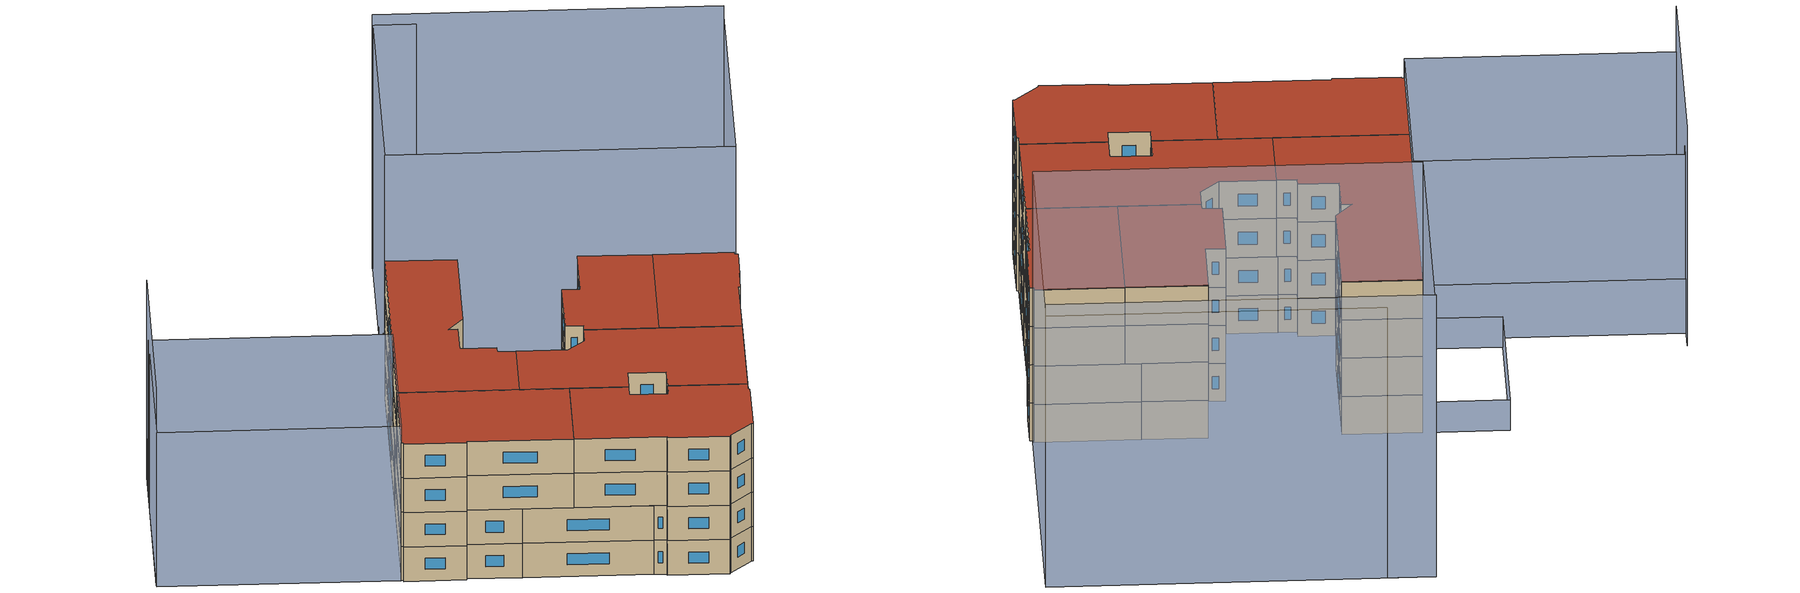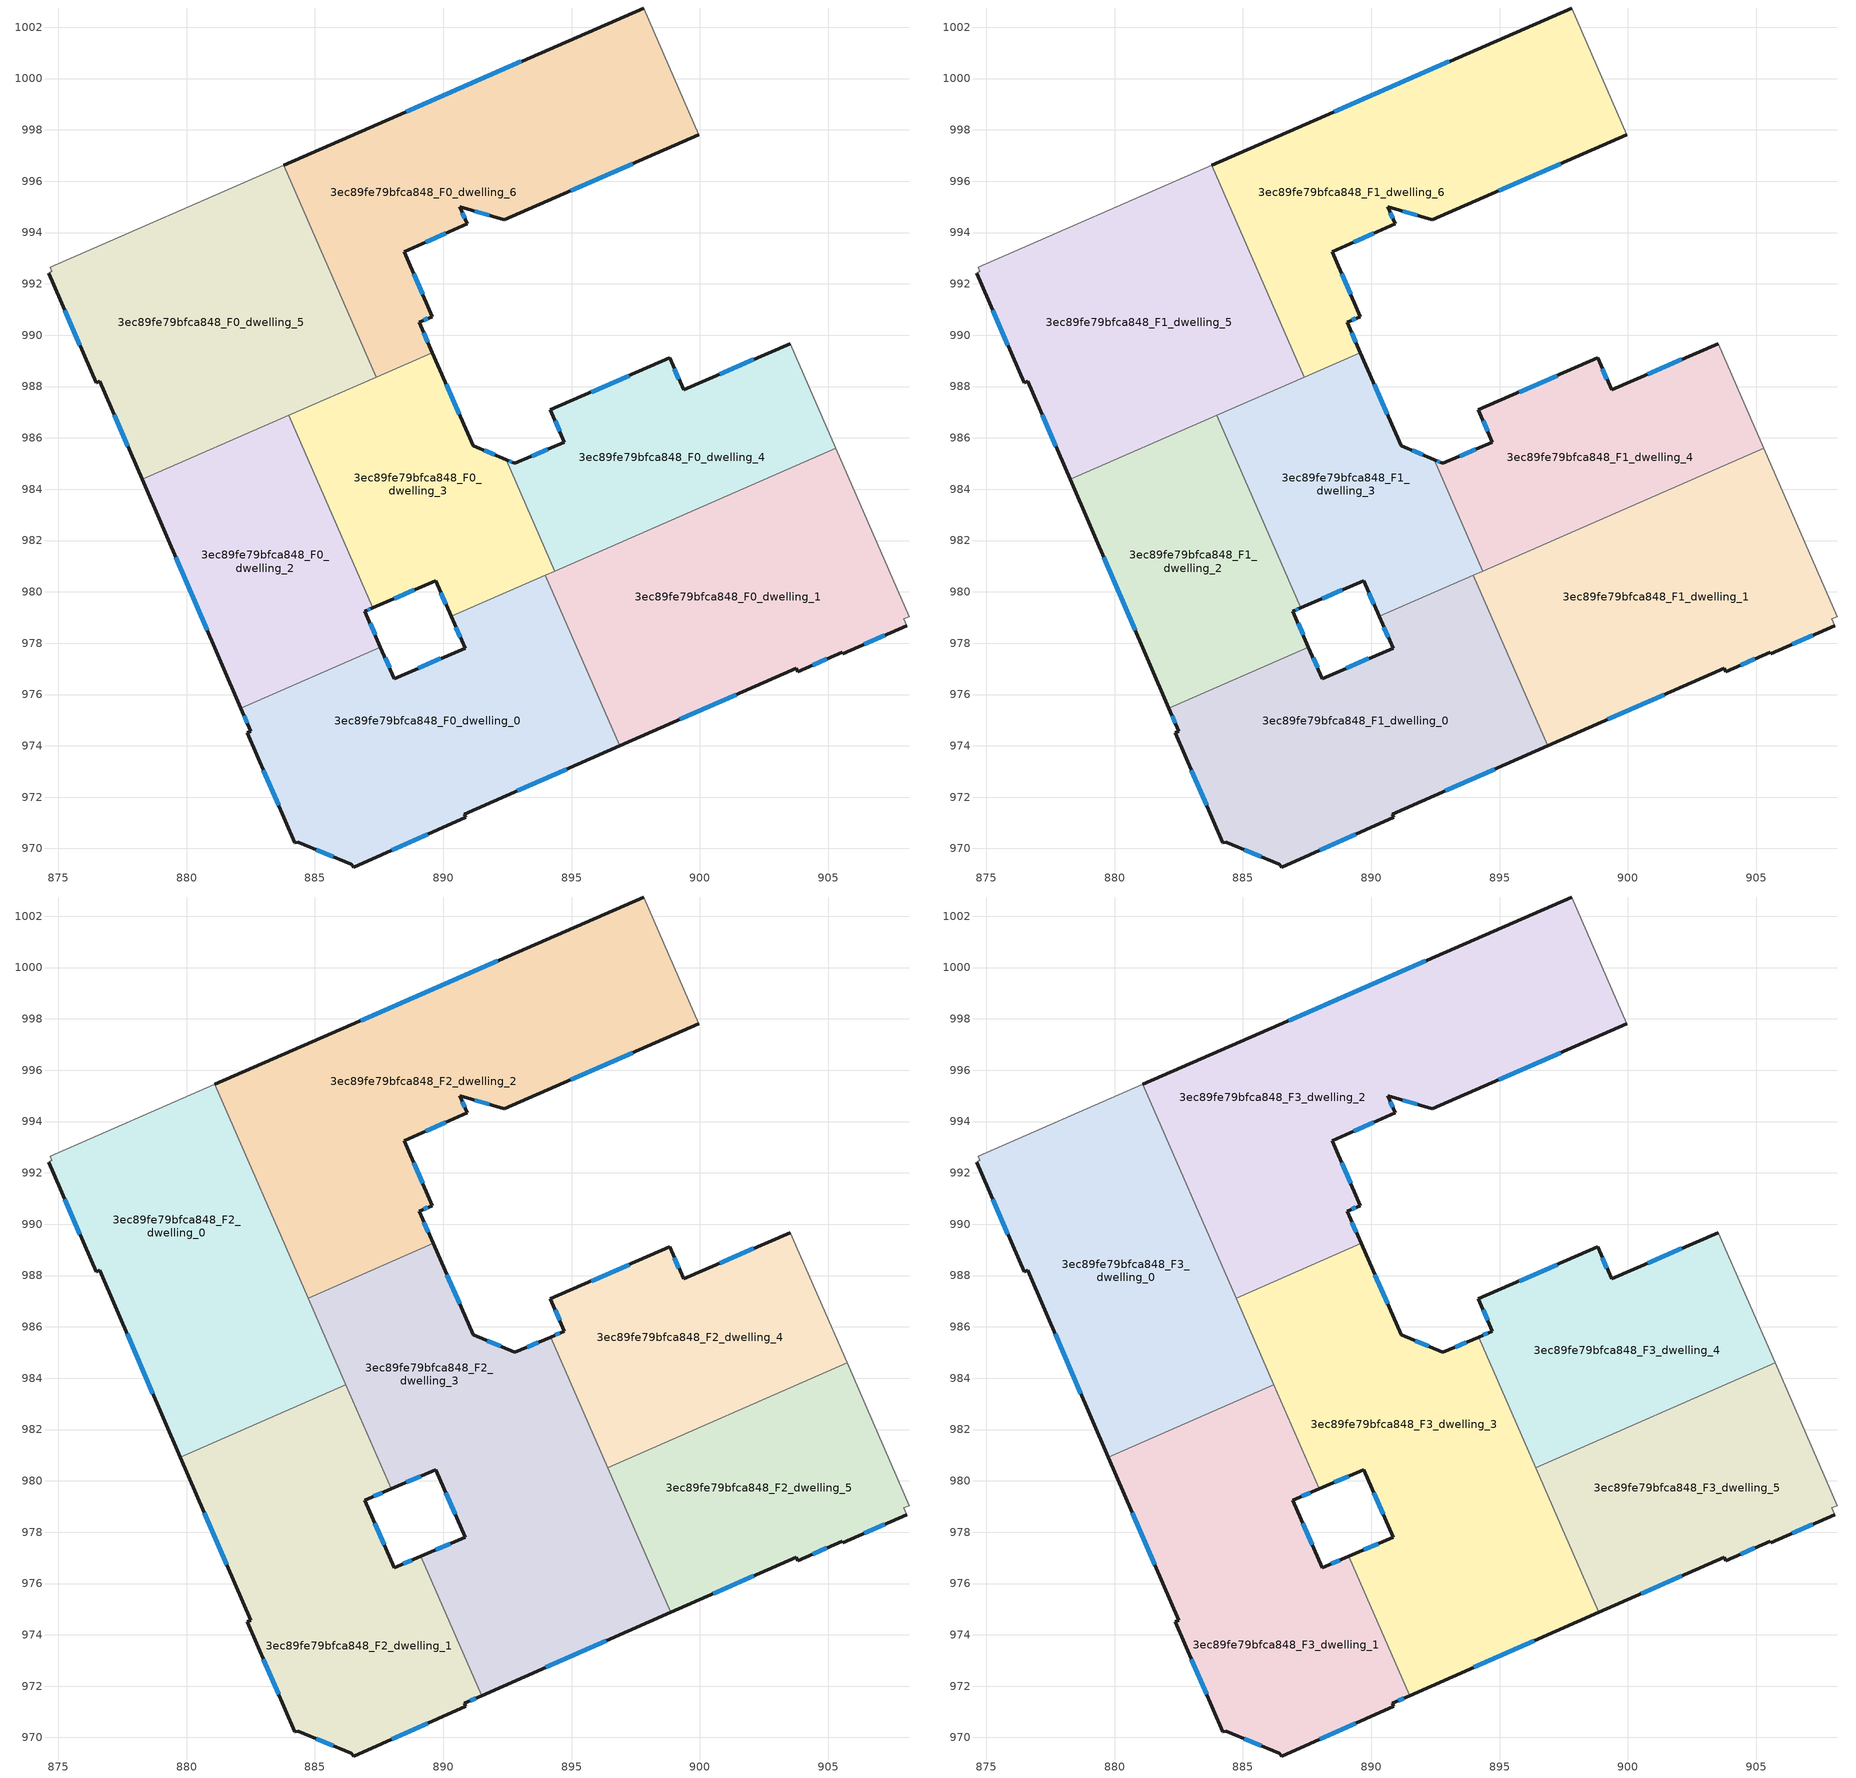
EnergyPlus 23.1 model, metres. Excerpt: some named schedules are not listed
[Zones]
3ec89fe79bfca848_F0_dwelling_0
 floor ground (EU_floor_Construction): 893.97,980.65 896.88,974 890.82,971.34 890.88,971.21 886.51,969.28 886.42,969.39 884.35,970.25 884.22,970.22 882.36,974.52 882.51,974.57 882.12,975.47 887.55,977.85 888.09,976.61 890.85,977.81 890.31,979.05 z0
 wall outside (EU_wall_Construction): 882.12,975.47 882.51,974.57 882.36,974.52 884.22,970.22 884.35,970.25 886.42,969.39 886.51,969.28 890.88,971.21 890.82,971.34 896.88,974 / 890.31,979.05 890.85,977.81 888.09,976.61 887.55,977.85 z0:3
 wall to 3ec89fe79bfca848_F0_dwelling_2 (EU_wall_Construction): 887.55,977.85 882.12,975.47 z0:3
 wall to 3ec89fe79bfca848_F0_dwelling_1 (EU_wall_Construction): 896.88,974 893.97,980.65 z0:3
 wall to 3ec89fe79bfca848_F0_dwelling_3 (EU_wall_Construction): 893.97,980.65 890.31,979.05 z0:3
 window (EU_Window_Construction): 885.06,969.96 885.72,969.68 / 882.99,973.05 883.58,971.68 / 882.25,975.17 882.37,974.88 / 887.91,977.03 887.74,977.43 / 889.91,977.4 889.03,977.02 / 890.49,978.63 890.67,978.23 / 892.88,972.25 894.82,973.1 / 887.99,969.94 889.39,970.55 z1.02:1.98
3ec89fe79bfca848_F0_dwelling_1
 floor ground (EU_floor_Construction): 905.3,985.59 908.17,979.03 907.95,978.95 908.06,978.68 905.56,977.59 905.54,977.65 903.8,976.89 903.75,977.03 896.88,974 893.97,980.65 z0
 wall outside (EU_wall_Construction): 896.88,974 903.75,977.03 903.8,976.89 905.54,977.65 905.56,977.59 908.06,978.68 z0:3
 wall adiabatic (EU_wall_Construction): 908.06,978.68 907.95,978.95 908.17,979.03 905.3,985.59 z0:3
 wall to 3ec89fe79bfca848_F0_dwelling_4 (EU_wall_Construction): 905.3,985.59 894.34,980.81 z0:3
 wall to 3ec89fe79bfca848_F0_dwelling_3 (EU_wall_Construction): 894.34,980.81 893.97,980.65 z0:3
 window (EU_Window_Construction): 904.39,977.14 904.95,977.39 / 899.21,975.03 901.41,976 / 906.41,977.96 907.21,978.31 z1.02:1.98
3ec89fe79bfca848_F0_dwelling_2
 floor ground (EU_floor_Construction): 883.98,986.88 887.26,979.38 886.94,979.24 887.55,977.85 882.12,975.47 878.26,984.38 z0
 wall outside (EU_wall_Construction): 878.26,984.38 882.12,975.47 / 887.55,977.85 886.94,979.24 887.26,979.38 z0:3
 wall to 3ec89fe79bfca848_F0_dwelling_3 (EU_wall_Construction): 887.26,979.38 883.98,986.88 z0:3
 wall to 3ec89fe79bfca848_F0_dwelling_5 (EU_wall_Construction): 883.98,986.88 878.26,984.38 z0:3
 window (EU_Window_Construction): 879.57,981.35 880.81,978.5 / 887.05,979.29 887.15,979.33 / 887.35,978.32 887.15,978.77 z1.02:1.98
3ec89fe79bfca848_F0_dwelling_3
 floor ground (EU_floor_Construction): 892.45,985.15 894.34,980.81 890.31,979.05 889.7,980.44 887.26,979.38 883.98,986.88 889.58,989.32 891.16,985.7 z0
 wall outside (EU_wall_Construction): 887.26,979.38 889.7,980.44 890.31,979.05 / 892.45,985.15 891.16,985.7 889.58,989.32 z0:3
 wall to 3ec89fe79bfca848_F0_dwelling_4 (EU_wall_Construction): 894.34,980.81 892.45,985.15 z0:3
 wall to 3ec89fe79bfca848_F0_dwelling_6 (EU_wall_Construction): 889.58,989.32 887.4,988.37 z0:3
 wall to 3ec89fe79bfca848_F0_dwelling_5 (EU_wall_Construction): 887.4,988.37 883.99,986.88 z0:3
 window (EU_Window_Construction): 889.91,979.97 890.1,979.52 / 888.09,979.74 888.87,980.08 / 890.62,986.93 890.12,988.09 / 892.01,985.34 891.6,985.51 z1.02:1.98
3ec89fe79bfca848_F0_dwelling_4
 floor ground (EU_floor_Construction): 903.52,989.67 905.3,985.59 894.34,980.81 892.45,985.15 892.79,985 894.72,985.84 894.18,987.09 898.82,989.12 899.36,987.87 z0
 wall outside (EU_wall_Construction): 903.52,989.67 899.36,987.87 898.82,989.12 894.18,987.09 894.72,985.84 892.79,985 892.45,985.15 z0:3
 wall adiabatic (EU_wall_Construction): 905.3,985.59 903.52,989.67 z0:3
 window (EU_Window_Construction): 897.24,988.43 895.76,987.78 / 899.18,988.29 899.01,988.69 / 902.11,989.06 900.78,988.48 / 892.68,985.05 892.56,985.1 / 894.06,985.55 893.45,985.29 / 894.36,986.66 894.54,986.26 z1.02:1.98
3ec89fe79bfca848_F0_dwelling_5
 floor ground (EU_floor_Construction): 883.8,996.62 887.4,988.37 878.26,984.38 876.61,988.2 876.47,988.14 874.62,992.42 874.75,992.5 874.68,992.64 z0
 wall outside (EU_wall_Construction): 874.62,992.42 876.47,988.14 876.61,988.2 878.26,984.38 z0:3
 wall adiabatic (EU_wall_Construction): 883.8,996.62 874.68,992.64 874.75,992.5 874.62,992.42 z0:3
 wall to 3ec89fe79bfca848_F0_dwelling_6 (EU_wall_Construction): 887.4,988.37 883.8,996.62 z0:3
 window (EU_Window_Construction): 875.25,990.96 875.84,989.6 / 877.17,986.9 877.7,985.68 z1.02:1.98
3ec89fe79bfca848_F0_dwelling_6
 floor ground (EU_floor_Construction): 897.81,1002.75 899.96,997.82 892.38,994.5 890.64,995 890.93,994.34 888.47,993.25 889.57,990.73 889.06,990.51 889.58,989.32 887.4,988.37 883.8,996.62 z0
 wall outside (EU_wall_Construction): 889.58,989.32 889.06,990.51 889.57,990.73 888.47,993.25 890.93,994.34 890.64,995 892.38,994.5 899.96,997.82 / 897.81,1002.75 883.8,996.62 z0:3
 wall adiabatic (EU_wall_Construction): 899.96,997.82 897.81,1002.75 z0:3
 window (EU_Window_Construction): 894.96,995.62 897.38,996.69 / 891.23,994.83 891.79,994.67 / 890.83,994.56 890.74,994.78 / 889.31,993.62 890.1,993.97 / 889.2,991.59 888.85,992.39 / 889.23,990.58 889.4,990.65 / 889.4,989.72 889.24,990.1 / 893.04,1000.66 888.56,998.71 z1.02:1.98
3ec89fe79bfca848_F1_dwelling_0
 floor to 3ec89fe79bfca848_F0_dwelling_0 (EU_floor_Construction): 893.97,980.65 896.88,974 890.82,971.34 890.88,971.21 886.51,969.28 886.42,969.39 884.35,970.25 884.22,970.22 882.36,974.52 882.51,974.57 882.12,975.47 887.55,977.85 888.09,976.61 890.85,977.81 890.31,979.05 z3
 wall outside (EU_wall_Construction): 882.12,975.47 882.51,974.57 882.36,974.52 884.22,970.22 884.35,970.25 886.42,969.39 886.51,969.28 890.88,971.21 890.82,971.34 896.88,974 / 890.31,979.05 890.85,977.81 888.09,976.61 887.55,977.85 z3:6
 wall to 3ec89fe79bfca848_F1_dwelling_2 (EU_wall_Construction): 887.55,977.85 882.12,975.47 z3:6
 wall to 3ec89fe79bfca848_F1_dwelling_1 (EU_wall_Construction): 896.88,974 893.97,980.65 z3:6
 wall to 3ec89fe79bfca848_F1_dwelling_3 (EU_wall_Construction): 893.97,980.65 890.31,979.05 z3:6
 window (EU_Window_Construction): 885.06,969.96 885.72,969.68 / 882.99,973.05 883.58,971.68 / 882.25,975.17 882.37,974.88 / 887.91,977.03 887.74,977.43 / 889.91,977.4 889.03,977.02 / 890.49,978.63 890.67,978.23 / 892.88,972.25 894.82,973.1 / 887.99,969.94 889.39,970.55 z4.02:4.98
3ec89fe79bfca848_F1_dwelling_1
 floor to 3ec89fe79bfca848_F0_dwelling_1 (EU_floor_Construction): 905.3,985.59 908.17,979.03 907.95,978.95 908.06,978.68 905.56,977.59 905.54,977.65 903.8,976.89 903.75,977.03 896.88,974 893.97,980.65 z3
 wall outside (EU_wall_Construction): 896.88,974 903.75,977.03 903.8,976.89 905.54,977.65 905.56,977.59 908.06,978.68 z3:6
 wall adiabatic (EU_wall_Construction): 908.06,978.68 907.95,978.95 908.17,979.03 905.3,985.59 z3:6
 wall to 3ec89fe79bfca848_F1_dwelling_4 (EU_wall_Construction): 905.3,985.59 894.34,980.81 z3:6
 wall to 3ec89fe79bfca848_F1_dwelling_3 (EU_wall_Construction): 894.34,980.81 893.97,980.65 z3:6
 window (EU_Window_Construction): 904.39,977.14 904.95,977.39 / 899.21,975.03 901.41,976 / 906.41,977.96 907.21,978.31 z4.02:4.98
3ec89fe79bfca848_F1_dwelling_2
 floor to 3ec89fe79bfca848_F0_dwelling_2 (EU_floor_Construction): 883.98,986.88 887.26,979.38 886.94,979.24 887.55,977.85 882.12,975.47 878.26,984.38 z3
 wall outside (EU_wall_Construction): 878.26,984.38 882.12,975.47 / 887.55,977.85 886.94,979.24 887.26,979.38 z3:6
 wall to 3ec89fe79bfca848_F1_dwelling_3 (EU_wall_Construction): 887.26,979.38 883.98,986.88 z3:6
 wall to 3ec89fe79bfca848_F1_dwelling_5 (EU_wall_Construction): 883.98,986.88 878.26,984.38 z3:6
 window (EU_Window_Construction): 879.57,981.35 880.81,978.5 / 887.05,979.29 887.15,979.33 / 887.35,978.32 887.15,978.77 z4.02:4.98
3ec89fe79bfca848_F1_dwelling_3
 floor to 3ec89fe79bfca848_F0_dwelling_3 (EU_floor_Construction): 892.45,985.15 894.34,980.81 890.31,979.05 889.7,980.44 887.26,979.38 883.98,986.88 889.58,989.32 891.16,985.7 z3
 wall outside (EU_wall_Construction): 887.26,979.38 889.7,980.44 890.31,979.05 / 892.45,985.15 891.16,985.7 889.58,989.32 z3:6
 wall to 3ec89fe79bfca848_F1_dwelling_4 (EU_wall_Construction): 894.34,980.81 892.45,985.15 z3:6
 wall to 3ec89fe79bfca848_F1_dwelling_6 (EU_wall_Construction): 889.58,989.32 887.4,988.37 z3:6
 wall to 3ec89fe79bfca848_F1_dwelling_5 (EU_wall_Construction): 887.4,988.37 883.99,986.88 z3:6
 window (EU_Window_Construction): 889.91,979.97 890.1,979.52 / 888.09,979.74 888.87,980.08 / 890.62,986.93 890.12,988.09 / 892.01,985.34 891.6,985.51 z4.02:4.98
3ec89fe79bfca848_F1_dwelling_4
 floor to 3ec89fe79bfca848_F0_dwelling_4 (EU_floor_Construction): 903.52,989.67 905.3,985.59 894.34,980.81 892.45,985.15 892.79,985 894.72,985.84 894.18,987.09 898.82,989.12 899.36,987.87 z3
 wall outside (EU_wall_Construction): 903.52,989.67 899.36,987.87 898.82,989.12 894.18,987.09 894.72,985.84 892.79,985 892.45,985.15 z3:6
 wall adiabatic (EU_wall_Construction): 905.3,985.59 903.52,989.67 z3:6
 window (EU_Window_Construction): 897.24,988.43 895.76,987.78 / 899.18,988.29 899.01,988.69 / 902.11,989.06 900.78,988.48 / 892.68,985.05 892.56,985.1 / 894.06,985.55 893.45,985.29 / 894.36,986.66 894.54,986.26 z4.02:4.98
3ec89fe79bfca848_F1_dwelling_5
 floor to 3ec89fe79bfca848_F0_dwelling_5 (EU_floor_Construction): 883.8,996.62 887.4,988.37 878.26,984.38 876.61,988.2 876.47,988.14 874.62,992.42 874.75,992.5 874.68,992.64 z3
 wall outside (EU_wall_Construction): 874.62,992.42 876.47,988.14 876.61,988.2 878.26,984.38 z3:6
 wall adiabatic (EU_wall_Construction): 883.8,996.62 874.68,992.64 874.75,992.5 874.62,992.42 z3:6
 wall to 3ec89fe79bfca848_F1_dwelling_6 (EU_wall_Construction): 887.4,988.37 883.8,996.62 z3:6
 window (EU_Window_Construction): 875.25,990.96 875.84,989.6 / 877.17,986.9 877.7,985.68 z4.02:4.98
3ec89fe79bfca848_F1_dwelling_6
 floor to 3ec89fe79bfca848_F0_dwelling_6 (EU_floor_Construction): 897.81,1002.75 899.96,997.82 892.38,994.5 890.64,995 890.93,994.34 888.47,993.25 889.57,990.73 889.06,990.51 889.58,989.32 887.4,988.37 883.8,996.62 z3
 wall outside (EU_wall_Construction): 889.58,989.32 889.06,990.51 889.57,990.73 888.47,993.25 890.93,994.34 890.64,995 892.38,994.5 899.96,997.82 / 897.81,1002.75 883.8,996.62 z3:6
 wall adiabatic (EU_wall_Construction): 899.96,997.82 897.81,1002.75 z3:6
 window (EU_Window_Construction): 894.96,995.62 897.38,996.69 / 891.23,994.83 891.79,994.67 / 890.83,994.56 890.74,994.78 / 889.31,993.62 890.1,993.97 / 889.2,991.59 888.85,992.39 / 889.23,990.58 889.4,990.65 / 889.4,989.72 889.24,990.1 / 893.04,1000.66 888.56,998.71 z4.02:4.98
3ec89fe79bfca848_F2_dwelling_0
 floor to 3ec89fe79bfca848_F1_dwelling_5 (EU_floor_Construction): 881.1,995.44 884.7,987.19 878.26,984.38 876.61,988.2 876.47,988.14 874.62,992.42 874.75,992.5 874.68,992.64 z6
 floor to 3ec89fe79bfca848_F1_dwelling_3 (EU_floor_Construction): 884.7,987.19 886.21,983.74 885.49,983.43 883.99,986.88 z6
 floor to 3ec89fe79bfca848_F1_dwelling_2 (EU_floor_Construction): 883.99,986.88 885.49,983.43 879.76,980.92 878.26,984.38 z6
 wall outside (EU_wall_Construction): 874.62,992.42 876.47,988.14 876.61,988.2 879.76,980.92 z6:9
 wall adiabatic (EU_wall_Construction): 881.1,995.45 874.68,992.64 874.75,992.5 874.62,992.42 z6:9
 wall to 3ec89fe79bfca848_F2_dwelling_1 (EU_wall_Construction): 879.76,980.92 886.21,983.74 z6:9
 wall to 3ec89fe79bfca848_F2_dwelling_2 (EU_wall_Construction): 884.73,987.12 881.1,995.45 z6:9
 wall to 3ec89fe79bfca848_F2_dwelling_3 (EU_wall_Construction): 886.21,983.74 884.73,987.12 z6:9
 window (EU_Window_Construction): 875.25,990.96 875.84,989.6 / 877.68,985.72 878.69,983.4 z7.02:7.98
3ec89fe79bfca848_F2_dwelling_1
 floor to 3ec89fe79bfca848_F1_dwelling_0 (EU_floor_Construction): 889.13,977.06 891.49,971.64 890.82,971.34 890.88,971.21 886.51,969.28 886.42,969.39 884.35,970.25 884.22,970.22 882.36,974.52 882.51,974.57 882.12,975.47 887.55,977.85 888.09,976.61 z6
 floor to 3ec89fe79bfca848_F1_dwelling_2 (EU_floor_Construction): 885.49,983.43 887.26,979.38 886.94,979.24 887.55,977.85 882.12,975.47 879.76,980.92 z6
 floor to 3ec89fe79bfca848_F1_dwelling_3 (EU_floor_Construction): 886.21,983.74 887.98,979.69 887.26,979.38 885.49,983.43 z6
 wall outside (EU_wall_Construction): 879.76,980.92 882.51,974.57 882.36,974.52 884.22,970.22 884.35,970.25 886.42,969.39 886.51,969.28 890.88,971.21 890.82,971.34 891.49,971.64 / 889.12,977.06 888.09,976.61 886.94,979.24 887.98,979.69 z6:9
 wall to 3ec89fe79bfca848_F2_dwelling_3 (EU_wall_Construction): 891.49,971.64 889.12,977.06 / 887.98,979.69 886.21,983.74 z6:9
 window (EU_Window_Construction): 882.99,973.05 883.58,971.68 / 880.69,978.76 881.57,976.73 / 887.3,979.39 887.63,979.54 / 887.7,977.51 887.33,978.35 / 888.77,976.91 888.44,976.77 / 891.05,971.44 891.27,971.54 / 887.99,969.94 889.39,970.55 / 885.06,969.96 885.72,969.68 z7.02:7.98
3ec89fe79bfca848_F2_dwelling_2
 floor to 3ec89fe79bfca848_F1_dwelling_6 (EU_floor_Construction): 897.81,1002.75 899.96,997.82 892.38,994.5 890.64,995 890.93,994.34 888.47,993.25 889.57,990.73 889.06,990.51 889.58,989.32 887.4,988.37 883.8,996.62 z6
 floor to 3ec89fe79bfca848_F1_dwelling_5 (EU_floor_Construction): 883.8,996.62 887.4,988.37 884.7,987.19 881.1,995.44 z6
 floor to 3ec89fe79bfca848_F1_dwelling_3 (EU_floor_Construction): 889.58,989.32 889.61,989.25 884.73,987.12 884.7,987.19 z6
 wall outside (EU_wall_Construction): 889.61,989.25 889.06,990.51 889.57,990.73 888.47,993.25 890.93,994.34 890.64,995 892.38,994.5 899.96,997.82 / 897.81,1002.75 881.1,995.45 z6:9
 wall adiabatic (EU_wall_Construction): 899.96,997.82 897.81,1002.75 z6:9
 wall to 3ec89fe79bfca848_F2_dwelling_3 (EU_wall_Construction): 884.73,987.12 889.61,989.25 z6:9
 window (EU_Window_Construction): 894.96,995.62 897.38,996.69 / 891.23,994.83 891.79,994.67 / 890.83,994.56 890.74,994.78 / 889.31,993.62 890.1,993.97 / 889.2,991.59 888.85,992.39 / 889.23,990.58 889.4,990.65 / 889.42,989.68 889.25,990.08 / 892.12,1000.26 886.78,997.93 z7.02:7.98
3ec89fe79bfca848_F2_dwelling_3
 floor to 3ec89fe79bfca848_F1_dwelling_3 (EU_floor_Construction): 892.45,985.15 894.34,980.81 890.31,979.05 889.7,980.44 887.98,979.69 884.73,987.12 889.61,989.25 891.16,985.7 z6
 floor to 3ec89fe79bfca848_F1_dwelling_0 (EU_floor_Construction): 893.97,980.65 896.87,974 891.49,971.64 889.13,977.06 890.85,977.81 890.31,979.05 z6
 floor to 3ec89fe79bfca848_F1_dwelling_4 (EU_floor_Construction): 894.18,985.6 895.97,981.52 894.34,980.81 892.45,985.15 892.79,985 z6
 floor to 3ec89fe79bfca848_F1_dwelling_1 (EU_floor_Construction): 895.97,981.52 898.86,974.88 896.87,974 893.97,980.65 z6
 wall outside (EU_wall_Construction): 887.98,979.69 889.7,980.44 890.85,977.81 889.12,977.06 / 894.18,985.6 892.79,985 891.16,985.7 889.61,989.25 / 891.49,971.64 898.86,974.88 z6:9
 wall to 3ec89fe79bfca848_F2_dwelling_5 (EU_wall_Construction): 898.86,974.88 896.4,980.52 z6:9
 wall to 3ec89fe79bfca848_F2_dwelling_4 (EU_wall_Construction): 896.4,980.52 894.18,985.6 z6:9
 window (EU_Window_Construction): 888.57,979.95 889.12,980.18 / 890.63,986.9 890.14,988.04 / 892.24,985.24 891.72,985.46 / 893.71,985.4 893.27,985.21 / 894,972.74 896.36,973.77 / 890.26,977.56 889.71,977.32 / 890.09,979.55 890.46,978.7 z7.02:7.98
3ec89fe79bfca848_F2_dwelling_4
 floor to 3ec89fe79bfca848_F1_dwelling_4 (EU_floor_Construction): 903.52,989.67 905.3,985.59 895.97,981.52 894.18,985.6 894.72,985.84 894.18,987.09 898.82,989.12 899.36,987.87 z6
 floor to 3ec89fe79bfca848_F1_dwelling_1 (EU_floor_Construction): 905.3,985.59 905.74,984.59 896.4,980.52 895.97,981.52 z6
 wall outside (EU_wall_Construction): 903.52,989.67 899.36,987.87 898.82,989.12 894.18,987.09 894.72,985.84 894.18,985.6 z6:9
 wall to 3ec89fe79bfca848_F2_dwelling_5 (EU_wall_Construction): 896.4,980.52 905.74,984.59 z6:9
 wall adiabatic (EU_wall_Construction): 905.74,984.59 903.52,989.67 z6:9
 window (EU_Window_Construction): 894.54,985.76 894.37,985.68 / 894.36,986.66 894.54,986.26 / 897.24,988.43 895.76,987.78 / 899.18,988.29 899.01,988.69 / 902.11,989.06 900.78,988.48 z7.02:7.98
3ec89fe79bfca848_F2_dwelling_5
 floor to 3ec89fe79bfca848_F1_dwelling_1 (EU_floor_Construction): 905.74,984.59 908.17,979.03 907.95,978.95 908.06,978.68 905.56,977.59 905.54,977.65 903.8,976.89 903.75,977.03 898.86,974.88 896.4,980.52 z6
 wall outside (EU_wall_Construction): 898.86,974.88 903.75,977.03 903.8,976.89 905.54,977.65 905.56,977.59 908.06,978.68 z6:9
 wall adiabatic (EU_wall_Construction): 908.06,978.68 907.95,978.95 908.17,979.03 905.74,984.59 z6:9
 window (EU_Window_Construction): 906.41,977.96 907.21,978.31 / 904.39,977.14 904.95,977.39 / 900.53,975.61 902.09,976.29 z7.02:7.98
3ec89fe79bfca848_F3_dwelling_0
 floor to 3ec89fe79bfca848_F2_dwelling_0 (EU_floor_Construction): 881.1,995.45 886.21,983.74 879.76,980.92 876.61,988.2 876.47,988.14 874.62,992.42 874.75,992.5 874.68,992.64 z9
 wall outside (EU_wall_Construction): 874.62,992.42 876.47,988.14 876.61,988.2 879.76,980.92 z9:12
 wall adiabatic (EU_wall_Construction): 881.1,995.45 874.68,992.64 874.75,992.5 874.62,992.42 z9:12
 wall to 3ec89fe79bfca848_F3_dwelling_1 (EU_wall_Construction): 879.76,980.92 886.21,983.74 z9:12
 wall to 3ec89fe79bfca848_F3_dwelling_2 (EU_wall_Construction): 884.73,987.12 881.1,995.45 z9:12
 wall to 3ec89fe79bfca848_F3_dwelling_3 (EU_wall_Construction): 886.21,983.74 884.73,987.12 z9:12
 window (EU_Window_Construction): 875.25,990.96 875.84,989.6 / 877.68,985.72 878.69,983.4 z10.02:10.98
 roof outside (EU_roof_Construction): 886.21,983.74 881.1,995.45 874.68,992.64 874.75,992.5 874.62,992.42 876.47,988.14 876.61,988.2 879.76,980.92 z12
3ec89fe79bfca848_F3_dwelling_1
 floor to 3ec89fe79bfca848_F2_dwelling_1 (EU_floor_Construction): 886.21,983.74 887.98,979.69 886.94,979.24 888.09,976.61 889.12,977.06 891.49,971.64 890.82,971.34 890.88,971.21 886.51,969.28 886.42,969.39 884.35,970.25 884.22,970.22 882.36,974.52 882.51,974.57 879.76,980.92 z9
 wall outside (EU_wall_Construction): 879.76,980.92 882.51,974.57 882.36,974.52 884.22,970.22 884.35,970.25 886.42,969.39 886.51,969.28 890.88,971.21 890.82,971.34 891.49,971.64 / 889.12,977.06 888.09,976.61 886.94,979.24 887.98,979.69 z9:12
 wall to 3ec89fe79bfca848_F3_dwelling_3 (EU_wall_Construction): 891.49,971.64 889.12,977.06 / 887.98,979.69 886.21,983.74 z9:12
 window (EU_Window_Construction): 882.99,973.05 883.58,971.68 / 880.69,978.76 881.57,976.73 / 887.3,979.39 887.63,979.54 / 887.7,977.51 887.33,978.35 / 888.77,976.91 888.44,976.77 / 891.05,971.44 891.27,971.54 / 887.99,969.94 889.39,970.55 / 885.06,969.96 885.72,969.68 z10.02:10.98
 roof outside (EU_roof_Construction): 890.88,971.21 890.82,971.34 891.49,971.64 889.12,977.06 888.09,976.61 886.94,979.24 887.98,979.69 886.21,983.74 879.76,980.92 882.51,974.57 882.36,974.52 884.22,970.22 884.35,970.25 886.42,969.39 886.51,969.28 z12
3ec89fe79bfca848_F3_dwelling_2
 floor to 3ec89fe79bfca848_F2_dwelling_2 (EU_floor_Construction): 897.81,1002.75 899.96,997.82 892.38,994.5 890.64,995 890.93,994.34 888.47,993.25 889.57,990.73 889.06,990.51 889.61,989.25 884.73,987.12 881.1,995.45 z9
 wall outside (EU_wall_Construction): 889.61,989.25 889.06,990.51 889.57,990.73 888.47,993.25 890.93,994.34 890.64,995 892.38,994.5 899.96,997.82 / 897.81,1002.75 881.1,995.45 z9:12
 wall adiabatic (EU_wall_Construction): 899.96,997.82 897.81,1002.75 z9:12
 wall to 3ec89fe79bfca848_F3_dwelling_3 (EU_wall_Construction): 884.73,987.12 889.61,989.25 z9:12
 window (EU_Window_Construction): 894.96,995.62 897.38,996.69 / 891.23,994.83 891.79,994.67 / 890.83,994.56 890.74,994.78 / 889.31,993.62 890.1,993.97 / 889.2,991.59 888.85,992.39 / 889.23,990.58 889.4,990.65 / 889.42,989.68 889.25,990.08 / 892.12,1000.26 886.78,997.93 z10.02:10.98
 roof outside (EU_roof_Construction): 889.61,989.25 889.06,990.51 889.57,990.73 888.47,993.25 890.93,994.34 890.64,995 892.38,994.5 899.96,997.82 897.81,1002.75 881.1,995.45 884.73,987.12 z12
3ec89fe79bfca848_F3_dwelling_3
 floor to 3ec89fe79bfca848_F2_dwelling_3 (EU_floor_Construction): 894.18,985.6 898.86,974.88 891.49,971.64 889.12,977.06 890.85,977.81 889.7,980.44 887.98,979.69 884.73,987.12 889.61,989.25 891.16,985.7 892.79,985 z9
 wall outside (EU_wall_Construction): 887.98,979.69 889.7,980.44 890.85,977.81 889.12,977.06 / 894.18,985.6 892.79,985 891.16,985.7 889.61,989.25 / 891.49,971.64 898.86,974.88 z9:12
 wall to 3ec89fe79bfca848_F3_dwelling_5 (EU_wall_Construction): 898.86,974.88 896.4,980.52 z9:12
 wall to 3ec89fe79bfca848_F3_dwelling_4 (EU_wall_Construction): 896.4,980.52 894.18,985.6 z9:12
 window (EU_Window_Construction): 888.57,979.95 889.12,980.18 / 890.63,986.9 890.14,988.04 / 892.24,985.24 891.72,985.46 / 893.71,985.4 893.27,985.21 / 894,972.74 896.36,973.77 / 890.26,977.56 889.71,977.32 / 890.09,979.55 890.46,978.7 z10.02:10.98
 roof outside (EU_roof_Construction): 898.86,974.88 894.18,985.6 892.79,985 891.16,985.7 889.61,989.25 884.73,987.12 887.98,979.69 889.7,980.44 890.85,977.81 889.12,977.06 891.49,971.64 z12
3ec89fe79bfca848_F3_dwelling_4
 floor to 3ec89fe79bfca848_F2_dwelling_4 (EU_floor_Construction): 903.52,989.67 905.74,984.59 896.4,980.52 894.18,985.6 894.72,985.84 894.18,987.09 898.82,989.12 899.36,987.87 z9
 wall outside (EU_wall_Construction): 903.52,989.67 899.36,987.87 898.82,989.12 894.18,987.09 894.72,985.84 894.18,985.6 z9:12
 wall to 3ec89fe79bfca848_F3_dwelling_5 (EU_wall_Construction): 896.4,980.52 905.74,984.59 z9:12
 wall adiabatic (EU_wall_Construction): 905.74,984.59 903.52,989.67 z9:12
 window (EU_Window_Construction): 894.54,985.76 894.37,985.68 / 894.36,986.66 894.54,986.26 / 897.24,988.43 895.76,987.78 / 899.18,988.29 899.01,988.69 / 902.11,989.06 900.78,988.48 z10.02:10.98
 roof outside (EU_roof_Construction): 905.74,984.59 903.52,989.67 899.36,987.87 898.82,989.12 894.18,987.09 894.72,985.84 894.18,985.6 896.4,980.52 z12
3ec89fe79bfca848_F3_dwelling_5
 floor to 3ec89fe79bfca848_F2_dwelling_5 (EU_floor_Construction): 905.74,984.59 908.17,979.03 907.95,978.95 908.06,978.68 905.56,977.59 905.54,977.65 903.8,976.89 903.75,977.03 898.86,974.88 896.4,980.52 z9
 wall outside (EU_wall_Construction): 898.86,974.88 903.75,977.03 903.8,976.89 905.54,977.65 905.56,977.59 908.06,978.68 z9:12
 wall adiabatic (EU_wall_Construction): 908.06,978.68 907.95,978.95 908.17,979.03 905.74,984.59 z9:12
 window (EU_Window_Construction): 906.41,977.96 907.21,978.31 / 904.39,977.14 904.95,977.39 / 900.53,975.61 902.09,976.29 z10.02:10.98
 roof outside (EU_roof_Construction): 905.56,977.59 908.06,978.68 907.95,978.95 908.17,979.03 905.74,984.59 896.4,980.52 898.86,974.88 903.75,977.03 903.8,976.89 905.54,977.65 z12
shading: 908.21,978.94 897.8,1002.75 / 897.8,1002.75 914.33,1009.97 / 914.33,1009.97 924.73,986.16 / 924.73,986.16 908.21,978.94 z0:21.3; 924.71,986.15 914.32,1009.99 z0:22.2; 867.41,1009.23 879.13,1014.34 / 879.13,1014.34 886.37,997.74 / 886.37,997.74 874.65,992.62 / 874.65,992.62 867.41,1009.23 z0:13.5; 888.28,998.58 885.94,1003.93 / 885.94,1003.93 895.47,1008.09 / 895.47,1008.09 897.81,1002.75 / 897.81,1002.75 888.28,998.58 z0:2.4; 906.08,1006.36 887.22,998.14 / 887.22,998.14 879.99,1014.71 z0:4.3; 881.4,1015.33 867.54,1009.28 z0:17.2
[Building]
EU S2 Campaign: North Axis=0; Terrain=City; Solar Distribution=FullExterior
[Site:Location]
Vienna: Latitude=48; Longitude=16.5; Time Zone=1; Elevation=183
[SizingPeriod:WeatherFileDays]
AnnualSizingPeriod: Begin Month=1; Begin Day of Month=1; End Month=12; End Day of Month=31; Day of Week for Start Day=Monday; Use Weather File Daylight Saving Period=No; Use Weather File Rain and Snow Indicators=No
[MATERIAL]
EU_InternalMass_Material: Roughness=MediumRough; Thickness=0.1; Conductivity=1; Density=1800; Specific Heat=900; Thermal Absorptance=0.9; Solar Absorptance=0.7; Visible Absorptance=0.7
[MATERIAL:NOMASS] Roughness=MediumRough; Thermal Absorptance=0.9; Solar Absorptance=0.7; Visible Absorptance=0.7
Name | Thermal Resistance
EU_wall_NoMass | 0.942466
EU_roof_NoMass | 0.551687
EU_floor_NoMass | 0.66527
[WINDOWMATERIAL:SIMPLEGLAZINGSYSTEM]
EU_Window_SimpleGlazing: UFactor=2.03367; Solar Heat Gain Coefficient=0.65; Visible Transmittance=0.65
[CONSTRUCTION]
EU_wall_Construction: EU_wall_NoMass
EU_roof_Construction: EU_roof_NoMass
EU_floor_Construction: EU_floor_NoMass
EU_Window_Construction: EU_Window_SimpleGlazing
EU_InternalMass_Construction: EU_InternalMass_Material
[ZONE] Type=1; Multiplier=1; Ceiling Height=autocalculate; Floor Area=autocalculate; Part of Total Floor Area=Yes
Name | Volume
3ec89fe79bfca848_F0_dwelling_0; 3ec89fe79bfca848_F1_dwelling_0; 3ec89fe79bfca848_F2_dwelling_1; 3ec89fe79bfca848_F3_dwelling_1 | 270.957
3ec89fe79bfca848_F2_dwelling_0; 3ec89fe79bfca848_F3_dwelling_0 | 270.955
3ec89fe79bfca848_F0_dwelling_1; 3ec89fe79bfca848_F1_dwelling_1 | 270.966
3ec89fe79bfca848_F0_dwelling_2; 3ec89fe79bfca848_F1_dwelling_2 | 180.656
3ec89fe79bfca848_F2_dwelling_2; 3ec89fe79bfca848_F3_dwelling_2 | 351.681
3ec89fe79bfca848_F0_dwelling_3; 3ec89fe79bfca848_F1_dwelling_3 | 180.653
3ec89fe79bfca848_F2_dwelling_3; 3ec89fe79bfca848_F3_dwelling_3 | 351.689
3ec89fe79bfca848_F0_dwelling_4; 3ec89fe79bfca848_F1_dwelling_4 | 180.657
3ec89fe79bfca848_F2_dwelling_4; 3ec89fe79bfca848_F3_dwelling_4 | 190.246
3ec89fe79bfca848_F0_dwelling_5; 3ec89fe79bfca848_F1_dwelling_5 | 270.948
3ec89fe79bfca848_F2_dwelling_5; 3ec89fe79bfca848_F3_dwelling_5 | 190.253
3ec89fe79bfca848_F0_dwelling_6; 3ec89fe79bfca848_F1_dwelling_6 | 270.967
[INTERNALMASS] Construction=EU_InternalMass_Construction
Name | Zone or ZoneList | Surface Area
3ec89fe79bfca848_F0_dwelling_0_EU_InternalMass | 3ec89fe79bfca848_F0_dwelling_0 | 90.3191
3ec89fe79bfca848_F0_dwelling_1_EU_InternalMass | 3ec89fe79bfca848_F0_dwelling_1 | 90.322
3ec89fe79bfca848_F0_dwelling_2_EU_InternalMass | 3ec89fe79bfca848_F0_dwelling_2 | 60.219
3ec89fe79bfca848_F0_dwelling_3_EU_InternalMass | 3ec89fe79bfca848_F0_dwelling_3 | 60.2178
3ec89fe79bfca848_F0_dwelling_4_EU_InternalMass | 3ec89fe79bfca848_F0_dwelling_4 | 60.2189
3ec89fe79bfca848_F0_dwelling_5_EU_InternalMass | 3ec89fe79bfca848_F0_dwelling_5 | 90.3163
3ec89fe79bfca848_F0_dwelling_6_EU_InternalMass | 3ec89fe79bfca848_F0_dwelling_6 | 90.3221
3ec89fe79bfca848_F1_dwelling_0_EU_InternalMass | 3ec89fe79bfca848_F1_dwelling_0 | 90.3191
3ec89fe79bfca848_F1_dwelling_1_EU_InternalMass | 3ec89fe79bfca848_F1_dwelling_1 | 90.322
3ec89fe79bfca848_F1_dwelling_2_EU_InternalMass | 3ec89fe79bfca848_F1_dwelling_2 | 60.219
3ec89fe79bfca848_F1_dwelling_3_EU_InternalMass | 3ec89fe79bfca848_F1_dwelling_3 | 60.2178
3ec89fe79bfca848_F1_dwelling_4_EU_InternalMass | 3ec89fe79bfca848_F1_dwelling_4 | 60.2189
3ec89fe79bfca848_F1_dwelling_5_EU_InternalMass | 3ec89fe79bfca848_F1_dwelling_5 | 90.3163
3ec89fe79bfca848_F1_dwelling_6_EU_InternalMass | 3ec89fe79bfca848_F1_dwelling_6 | 90.3221
3ec89fe79bfca848_F2_dwelling_0_EU_InternalMass | 3ec89fe79bfca848_F2_dwelling_0 | 90.318
3ec89fe79bfca848_F2_dwelling_1_EU_InternalMass | 3ec89fe79bfca848_F2_dwelling_1 | 90.3181
3ec89fe79bfca848_F2_dwelling_2_EU_InternalMass | 3ec89fe79bfca848_F2_dwelling_2 | 117.223
3ec89fe79bfca848_F2_dwelling_3_EU_InternalMass | 3ec89fe79bfca848_F2_dwelling_3 | 117.23
3ec89fe79bfca848_F2_dwelling_4_EU_InternalMass | 3ec89fe79bfca848_F2_dwelling_4 | 63.4144
3ec89fe79bfca848_F2_dwelling_5_EU_InternalMass | 3ec89fe79bfca848_F2_dwelling_5 | 63.4178
3ec89fe79bfca848_F3_dwelling_0_EU_InternalMass | 3ec89fe79bfca848_F3_dwelling_0 | 90.318
3ec89fe79bfca848_F3_dwelling_1_EU_InternalMass | 3ec89fe79bfca848_F3_dwelling_1 | 90.3181
3ec89fe79bfca848_F3_dwelling_2_EU_InternalMass | 3ec89fe79bfca848_F3_dwelling_2 | 117.223
3ec89fe79bfca848_F3_dwelling_3_EU_InternalMass | 3ec89fe79bfca848_F3_dwelling_3 | 117.23
3ec89fe79bfca848_F3_dwelling_4_EU_InternalMass | 3ec89fe79bfca848_F3_dwelling_4 | 63.4144
3ec89fe79bfca848_F3_dwelling_5_EU_InternalMass | 3ec89fe79bfca848_F3_dwelling_5 | 63.4178
[OTHEREQUIPMENT] Fuel Type=Electricity; Design Level Calculation Method=Watts/Area; Power per Zone Floor Area=1; Fraction Latent=0; Fraction Radiant=0; Fraction Lost=0; Carbon Dioxide Generation Rate=0; EndUse Subcategory=EU_Step8_InternalGains
Name | Zone or ZoneList or Space or SpaceList | Schedule
EU_Step8_InternalGain_3ec89fe79bfca848_F0_dwelling_0_f000 | 3ec89fe79bfca848_F0_dwelling_0 | EU_Step8_GainSchedule_3ec89fe79bfca848_F0_dwelling_0_f000
EU_Step8_InternalGain_3ec89fe79bfca848_F0_dwelling_1_f000 | 3ec89fe79bfca848_F0_dwelling_1 | EU_Step8_GainSchedule_3ec89fe79bfca848_F0_dwelling_1_f000
EU_Step8_InternalGain_3ec89fe79bfca848_F0_dwelling_2_f000 | 3ec89fe79bfca848_F0_dwelling_2 | EU_Step8_GainSchedule_3ec89fe79bfca848_F0_dwelling_2_f000
EU_Step8_InternalGain_3ec89fe79bfca848_F0_dwelling_3_f000 | 3ec89fe79bfca848_F0_dwelling_3 | EU_Step8_GainSchedule_3ec89fe79bfca848_F0_dwelling_3_f000
EU_Step8_InternalGain_3ec89fe79bfca848_F0_dwelling_4_f000 | 3ec89fe79bfca848_F0_dwelling_4 | EU_Step8_GainSchedule_3ec89fe79bfca848_F0_dwelling_4_f000
EU_Step8_InternalGain_3ec89fe79bfca848_F0_dwelling_5_f000 | 3ec89fe79bfca848_F0_dwelling_5 | EU_Step8_GainSchedule_3ec89fe79bfca848_F0_dwelling_5_f000
EU_Step8_InternalGain_3ec89fe79bfca848_F0_dwelling_6_f000 | 3ec89fe79bfca848_F0_dwelling_6 | EU_Step8_GainSchedule_3ec89fe79bfca848_F0_dwelling_6_f000
EU_Step8_InternalGain_3ec89fe79bfca848_F1_dwelling_0_f000 | 3ec89fe79bfca848_F1_dwelling_0 | EU_Step8_GainSchedule_3ec89fe79bfca848_F1_dwelling_0_f000
EU_Step8_InternalGain_3ec89fe79bfca848_F1_dwelling_1_f000 | 3ec89fe79bfca848_F1_dwelling_1 | EU_Step8_GainSchedule_3ec89fe79bfca848_F1_dwelling_1_f000
EU_Step8_InternalGain_3ec89fe79bfca848_F1_dwelling_2_f000 | 3ec89fe79bfca848_F1_dwelling_2 | EU_Step8_GainSchedule_3ec89fe79bfca848_F1_dwelling_2_f000
EU_Step8_InternalGain_3ec89fe79bfca848_F1_dwelling_3_f000 | 3ec89fe79bfca848_F1_dwelling_3 | EU_Step8_GainSchedule_3ec89fe79bfca848_F1_dwelling_3_f000
EU_Step8_InternalGain_3ec89fe79bfca848_F1_dwelling_4_f000 | 3ec89fe79bfca848_F1_dwelling_4 | EU_Step8_GainSchedule_3ec89fe79bfca848_F1_dwelling_4_f000
EU_Step8_InternalGain_3ec89fe79bfca848_F1_dwelling_5_f000 | 3ec89fe79bfca848_F1_dwelling_5 | EU_Step8_GainSchedule_3ec89fe79bfca848_F1_dwelling_5_f000
EU_Step8_InternalGain_3ec89fe79bfca848_F1_dwelling_6_f000 | 3ec89fe79bfca848_F1_dwelling_6 | EU_Step8_GainSchedule_3ec89fe79bfca848_F1_dwelling_6_f000
EU_Step8_InternalGain_3ec89fe79bfca848_F2_dwelling_0_f000 | 3ec89fe79bfca848_F2_dwelling_0 | EU_Step8_GainSchedule_3ec89fe79bfca848_F2_dwelling_0_f000
EU_Step8_InternalGain_3ec89fe79bfca848_F2_dwelling_1_f000 | 3ec89fe79bfca848_F2_dwelling_1 | EU_Step8_GainSchedule_3ec89fe79bfca848_F2_dwelling_1_f000
EU_Step8_InternalGain_3ec89fe79bfca848_F2_dwelling_2_f000 | 3ec89fe79bfca848_F2_dwelling_2 | EU_Step8_GainSchedule_3ec89fe79bfca848_F2_dwelling_2_f000
EU_Step8_InternalGain_3ec89fe79bfca848_F2_dwelling_3_f000 | 3ec89fe79bfca848_F2_dwelling_3 | EU_Step8_GainSchedule_3ec89fe79bfca848_F2_dwelling_3_f000
EU_Step8_InternalGain_3ec89fe79bfca848_F2_dwelling_4_f000 | 3ec89fe79bfca848_F2_dwelling_4 | EU_Step8_GainSchedule_3ec89fe79bfca848_F2_dwelling_4_f000
EU_Step8_InternalGain_3ec89fe79bfca848_F2_dwelling_5_f000 | 3ec89fe79bfca848_F2_dwelling_5 | EU_Step8_GainSchedule_3ec89fe79bfca848_F2_dwelling_5_f000
EU_Step8_InternalGain_3ec89fe79bfca848_F3_dwelling_0_f000 | 3ec89fe79bfca848_F3_dwelling_0 | EU_Step8_GainSchedule_3ec89fe79bfca848_F3_dwelling_0_f000
EU_Step8_InternalGain_3ec89fe79bfca848_F3_dwelling_1_f000 | 3ec89fe79bfca848_F3_dwelling_1 | EU_Step8_GainSchedule_3ec89fe79bfca848_F3_dwelling_1_f000
EU_Step8_InternalGain_3ec89fe79bfca848_F3_dwelling_2_f000 | 3ec89fe79bfca848_F3_dwelling_2 | EU_Step8_GainSchedule_3ec89fe79bfca848_F3_dwelling_2_f000
EU_Step8_InternalGain_3ec89fe79bfca848_F3_dwelling_3_f000 | 3ec89fe79bfca848_F3_dwelling_3 | EU_Step8_GainSchedule_3ec89fe79bfca848_F3_dwelling_3_f000
EU_Step8_InternalGain_3ec89fe79bfca848_F3_dwelling_4_f000 | 3ec89fe79bfca848_F3_dwelling_4 | EU_Step8_GainSchedule_3ec89fe79bfca848_F3_dwelling_4_f000
EU_Step8_InternalGain_3ec89fe79bfca848_F3_dwelling_5_f000 | 3ec89fe79bfca848_F3_dwelling_5 | EU_Step8_GainSchedule_3ec89fe79bfca848_F3_dwelling_5_f000
[ZONEVENTILATION:DESIGNFLOWRATE] Schedule=EU_AlwaysOn; Design Flow Rate Calculation Method=AirChanges/Hour; Air Changes per Hour=0.530523; Ventilation Type=Natural; Fan Pressure Rise=0; Fan Total Efficiency=1; Constant Term Coefficient=1; Temperature Term Coefficient=0; Velocity Term Coefficient=0; Velocity Squared Term Coefficient=0; Minimum Indoor Temperature=-100; Maximum Indoor Temperature=100; Delta Temperature=-100; Minimum Outdoor Temperature=-100; Maximum Outdoor Temperature=100; Maximum Wind Speed=40
Name | Zone or ZoneList or Space or SpaceList
EU_ConstantAir_3ec89fe79bfca848_F0_dwelling_0 | 3ec89fe79bfca848_F0_dwelling_0
EU_ConstantAir_3ec89fe79bfca848_F0_dwelling_1 | 3ec89fe79bfca848_F0_dwelling_1
EU_ConstantAir_3ec89fe79bfca848_F0_dwelling_2 | 3ec89fe79bfca848_F0_dwelling_2
EU_ConstantAir_3ec89fe79bfca848_F0_dwelling_3 | 3ec89fe79bfca848_F0_dwelling_3
EU_ConstantAir_3ec89fe79bfca848_F0_dwelling_4 | 3ec89fe79bfca848_F0_dwelling_4
EU_ConstantAir_3ec89fe79bfca848_F0_dwelling_5 | 3ec89fe79bfca848_F0_dwelling_5
EU_ConstantAir_3ec89fe79bfca848_F0_dwelling_6 | 3ec89fe79bfca848_F0_dwelling_6
EU_ConstantAir_3ec89fe79bfca848_F1_dwelling_0 | 3ec89fe79bfca848_F1_dwelling_0
EU_ConstantAir_3ec89fe79bfca848_F1_dwelling_1 | 3ec89fe79bfca848_F1_dwelling_1
EU_ConstantAir_3ec89fe79bfca848_F1_dwelling_2 | 3ec89fe79bfca848_F1_dwelling_2
EU_ConstantAir_3ec89fe79bfca848_F1_dwelling_3 | 3ec89fe79bfca848_F1_dwelling_3
EU_ConstantAir_3ec89fe79bfca848_F1_dwelling_4 | 3ec89fe79bfca848_F1_dwelling_4
EU_ConstantAir_3ec89fe79bfca848_F1_dwelling_5 | 3ec89fe79bfca848_F1_dwelling_5
EU_ConstantAir_3ec89fe79bfca848_F1_dwelling_6 | 3ec89fe79bfca848_F1_dwelling_6
EU_ConstantAir_3ec89fe79bfca848_F2_dwelling_0 | 3ec89fe79bfca848_F2_dwelling_0
EU_ConstantAir_3ec89fe79bfca848_F2_dwelling_1 | 3ec89fe79bfca848_F2_dwelling_1
EU_ConstantAir_3ec89fe79bfca848_F2_dwelling_2 | 3ec89fe79bfca848_F2_dwelling_2
EU_ConstantAir_3ec89fe79bfca848_F2_dwelling_3 | 3ec89fe79bfca848_F2_dwelling_3
EU_ConstantAir_3ec89fe79bfca848_F2_dwelling_4 | 3ec89fe79bfca848_F2_dwelling_4
EU_ConstantAir_3ec89fe79bfca848_F2_dwelling_5 | 3ec89fe79bfca848_F2_dwelling_5
EU_ConstantAir_3ec89fe79bfca848_F3_dwelling_0 | 3ec89fe79bfca848_F3_dwelling_0
EU_ConstantAir_3ec89fe79bfca848_F3_dwelling_1 | 3ec89fe79bfca848_F3_dwelling_1
EU_ConstantAir_3ec89fe79bfca848_F3_dwelling_2 | 3ec89fe79bfca848_F3_dwelling_2
EU_ConstantAir_3ec89fe79bfca848_F3_dwelling_3 | 3ec89fe79bfca848_F3_dwelling_3
EU_ConstantAir_3ec89fe79bfca848_F3_dwelling_4 | 3ec89fe79bfca848_F3_dwelling_4
EU_ConstantAir_3ec89fe79bfca848_F3_dwelling_5 | 3ec89fe79bfca848_F3_dwelling_5
[HVACTEMPLATE:ZONE:IDEALLOADSAIRSYSTEM] System Availability Schedule=EU_AlwaysOn; Maximum Heating Supply Air Temperature=50; Minimum Cooling Supply Air Temperature=13; Maximum Heating Supply Air Humidity Ratio=0.0156; Minimum Cooling Supply Air Humidity Ratio=0.0077; Heating Limit=NoLimit; Cooling Limit=NoLimit; Heating Availability Schedule=EU_AlwaysOn; Cooling Availability Schedule=EU_CoolingOff; Dehumidification Control Type=ConstantSensibleHeatRatio; Cooling Sensible Heat Ratio=0.7; Dehumidification Setpoint=60; Humidification Control Type=None; Humidification Setpoint=30; Outdoor Air Method=None; Outdoor Air Flow Rate per Person=0.00944; Outdoor Air Flow Rate per Zone Floor Area=0; Outdoor Air Flow Rate per Zone=0; Demand Controlled Ventilation Type=None; Outdoor Air Economizer Type=NoEconomizer; Heat Recovery Type=None; Sensible Heat Recovery Effectiveness=0.7; Latent Heat Recovery Effectiveness=0.65
Name | Template Thermostat
3ec89fe79bfca848_F0_dwelling_0 | EU_HeatOnly_3ec89fe79bfca848_F0_dwelling_0
3ec89fe79bfca848_F0_dwelling_1 | EU_HeatOnly_3ec89fe79bfca848_F0_dwelling_1
3ec89fe79bfca848_F0_dwelling_2 | EU_HeatOnly_3ec89fe79bfca848_F0_dwelling_2
3ec89fe79bfca848_F0_dwelling_3 | EU_HeatOnly_3ec89fe79bfca848_F0_dwelling_3
3ec89fe79bfca848_F0_dwelling_4 | EU_HeatOnly_3ec89fe79bfca848_F0_dwelling_4
3ec89fe79bfca848_F0_dwelling_5 | EU_HeatOnly_3ec89fe79bfca848_F0_dwelling_5
3ec89fe79bfca848_F0_dwelling_6 | EU_HeatOnly_3ec89fe79bfca848_F0_dwelling_6
3ec89fe79bfca848_F1_dwelling_0 | EU_HeatOnly_3ec89fe79bfca848_F1_dwelling_0
3ec89fe79bfca848_F1_dwelling_1 | EU_HeatOnly_3ec89fe79bfca848_F1_dwelling_1
3ec89fe79bfca848_F1_dwelling_2 | EU_HeatOnly_3ec89fe79bfca848_F1_dwelling_2
3ec89fe79bfca848_F1_dwelling_3 | EU_HeatOnly_3ec89fe79bfca848_F1_dwelling_3
3ec89fe79bfca848_F1_dwelling_4 | EU_HeatOnly_3ec89fe79bfca848_F1_dwelling_4
3ec89fe79bfca848_F1_dwelling_5 | EU_HeatOnly_3ec89fe79bfca848_F1_dwelling_5
3ec89fe79bfca848_F1_dwelling_6 | EU_HeatOnly_3ec89fe79bfca848_F1_dwelling_6
3ec89fe79bfca848_F2_dwelling_0 | EU_HeatOnly_3ec89fe79bfca848_F2_dwelling_0
3ec89fe79bfca848_F2_dwelling_1 | EU_HeatOnly_3ec89fe79bfca848_F2_dwelling_1
3ec89fe79bfca848_F2_dwelling_2 | EU_HeatOnly_3ec89fe79bfca848_F2_dwelling_2
3ec89fe79bfca848_F2_dwelling_3 | EU_HeatOnly_3ec89fe79bfca848_F2_dwelling_3
3ec89fe79bfca848_F2_dwelling_4 | EU_HeatOnly_3ec89fe79bfca848_F2_dwelling_4
3ec89fe79bfca848_F2_dwelling_5 | EU_HeatOnly_3ec89fe79bfca848_F2_dwelling_5
3ec89fe79bfca848_F3_dwelling_0 | EU_HeatOnly_3ec89fe79bfca848_F3_dwelling_0
3ec89fe79bfca848_F3_dwelling_1 | EU_HeatOnly_3ec89fe79bfca848_F3_dwelling_1
3ec89fe79bfca848_F3_dwelling_2 | EU_HeatOnly_3ec89fe79bfca848_F3_dwelling_2
3ec89fe79bfca848_F3_dwelling_3 | EU_HeatOnly_3ec89fe79bfca848_F3_dwelling_3
3ec89fe79bfca848_F3_dwelling_4 | EU_HeatOnly_3ec89fe79bfca848_F3_dwelling_4
3ec89fe79bfca848_F3_dwelling_5 | EU_HeatOnly_3ec89fe79bfca848_F3_dwelling_5
[SIZING:ZONE] Zone Cooling Design Supply Air Temperature Input Method=SupplyAirTemperature; Zone Cooling Design Supply Air Temperature=13; Zone Heating Design Supply Air Temperature Input Method=SupplyAirTemperature; Zone Heating Design Supply Air Temperature=50; Zone Cooling Design Supply Air Humidity Ratio=0.008; Zone Heating Design Supply Air Humidity Ratio=0.008; Cooling Design Air Flow Method=DesignDay; Cooling Design Air Flow Rate=0; Cooling Minimum Air Flow per Zone Floor Area=0.000762; Cooling Minimum Air Flow=0; Cooling Minimum Air Flow Fraction=0.2; Heating Design Air Flow Method=DesignDay; Heating Design Air Flow Rate=0; Heating Maximum Air Flow per Zone Floor Area=0.002032; Heating Maximum Air Flow=0.141576; Heating Maximum Air Flow Fraction=0.3; Account for Dedicated Outdoor Air System=No; Dedicated Outdoor Air System Control Strategy=NeutralSupplyAir; Dedicated Outdoor Air Low Setpoint Temperature for Design=autosize; Dedicated Outdoor Air High Setpoint Temperature for Design=autosize; Zone Load Sizing Method=Sensible Load Only No Latent Load; Zone Latent Cooling Design Supply Air Humidity Ratio Input Method=HumidityRatioDifference; Zone Cooling Design Supply Air Humidity Ratio Difference=0.005; Zone Latent Heating Design Supply Air Humidity Ratio Input Method=HumidityRatioDifference; Zone Humidification Design Supply Air Humidity Ratio Difference=0.005
3ec89fe79bfca848_F0_dwelling_0; 3ec89fe79bfca848_F0_dwelling_1; 3ec89fe79bfca848_F0_dwelling_2; 3ec89fe79bfca848_F0_dwelling_3; 3ec89fe79bfca848_F0_dwelling_4; 3ec89fe79bfca848_F0_dwelling_5; 3ec89fe79bfca848_F0_dwelling_6; 3ec89fe79bfca848_F1_dwelling_0; 3ec89fe79bfca848_F1_dwelling_1; 3ec89fe79bfca848_F1_dwelling_2; 3ec89fe79bfca848_F1_dwelling_3; 3ec89fe79bfca848_F1_dwelling_4; 3ec89fe79bfca848_F1_dwelling_5; 3ec89fe79bfca848_F1_dwelling_6; 3ec89fe79bfca848_F2_dwelling_0; 3ec89fe79bfca848_F2_dwelling_1; 3ec89fe79bfca848_F2_dwelling_2; 3ec89fe79bfca848_F2_dwelling_3; 3ec89fe79bfca848_F2_dwelling_4; 3ec89fe79bfca848_F2_dwelling_5; 3ec89fe79bfca848_F3_dwelling_0; 3ec89fe79bfca848_F3_dwelling_1; 3ec89fe79bfca848_F3_dwelling_2; 3ec89fe79bfca848_F3_dwelling_3; 3ec89fe79bfca848_F3_dwelling_4; 3ec89fe79bfca848_F3_dwelling_5
[SCHEDULE:FILE] Column Number=1; Rows to Skip at Top=0; Number of Hours of Data=8760; Column Separator=Comma; Interpolate to Timestep=No; Minutes per Item=60; Adjust Schedule for Daylight Savings=Yes
Name | File
EU_Step8_GainSchedule_3ec89fe79bfca848_F0_dwelling_0_f000 | ../../schedules/3ec89fe79bfca848/3ec89fe79bfca848_F0_dwelling_0_f000_gain.csv
EU_Step8_GainSchedule_3ec89fe79bfca848_F0_dwelling_1_f000 | ../../schedules/3ec89fe79bfca848/3ec89fe79bfca848_F0_dwelling_1_f000_gain.csv
EU_Step8_GainSchedule_3ec89fe79bfca848_F0_dwelling_2_f000 | ../../schedules/3ec89fe79bfca848/3ec89fe79bfca848_F0_dwelling_2_f000_gain.csv
EU_Step8_GainSchedule_3ec89fe79bfca848_F0_dwelling_3_f000 | ../../schedules/3ec89fe79bfca848/3ec89fe79bfca848_F0_dwelling_3_f000_gain.csv
EU_Step8_GainSchedule_3ec89fe79bfca848_F0_dwelling_4_f000 | ../../schedules/3ec89fe79bfca848/3ec89fe79bfca848_F0_dwelling_4_f000_gain.csv
EU_Step8_GainSchedule_3ec89fe79bfca848_F0_dwelling_5_f000 | ../../schedules/3ec89fe79bfca848/3ec89fe79bfca848_F0_dwelling_5_f000_gain.csv
